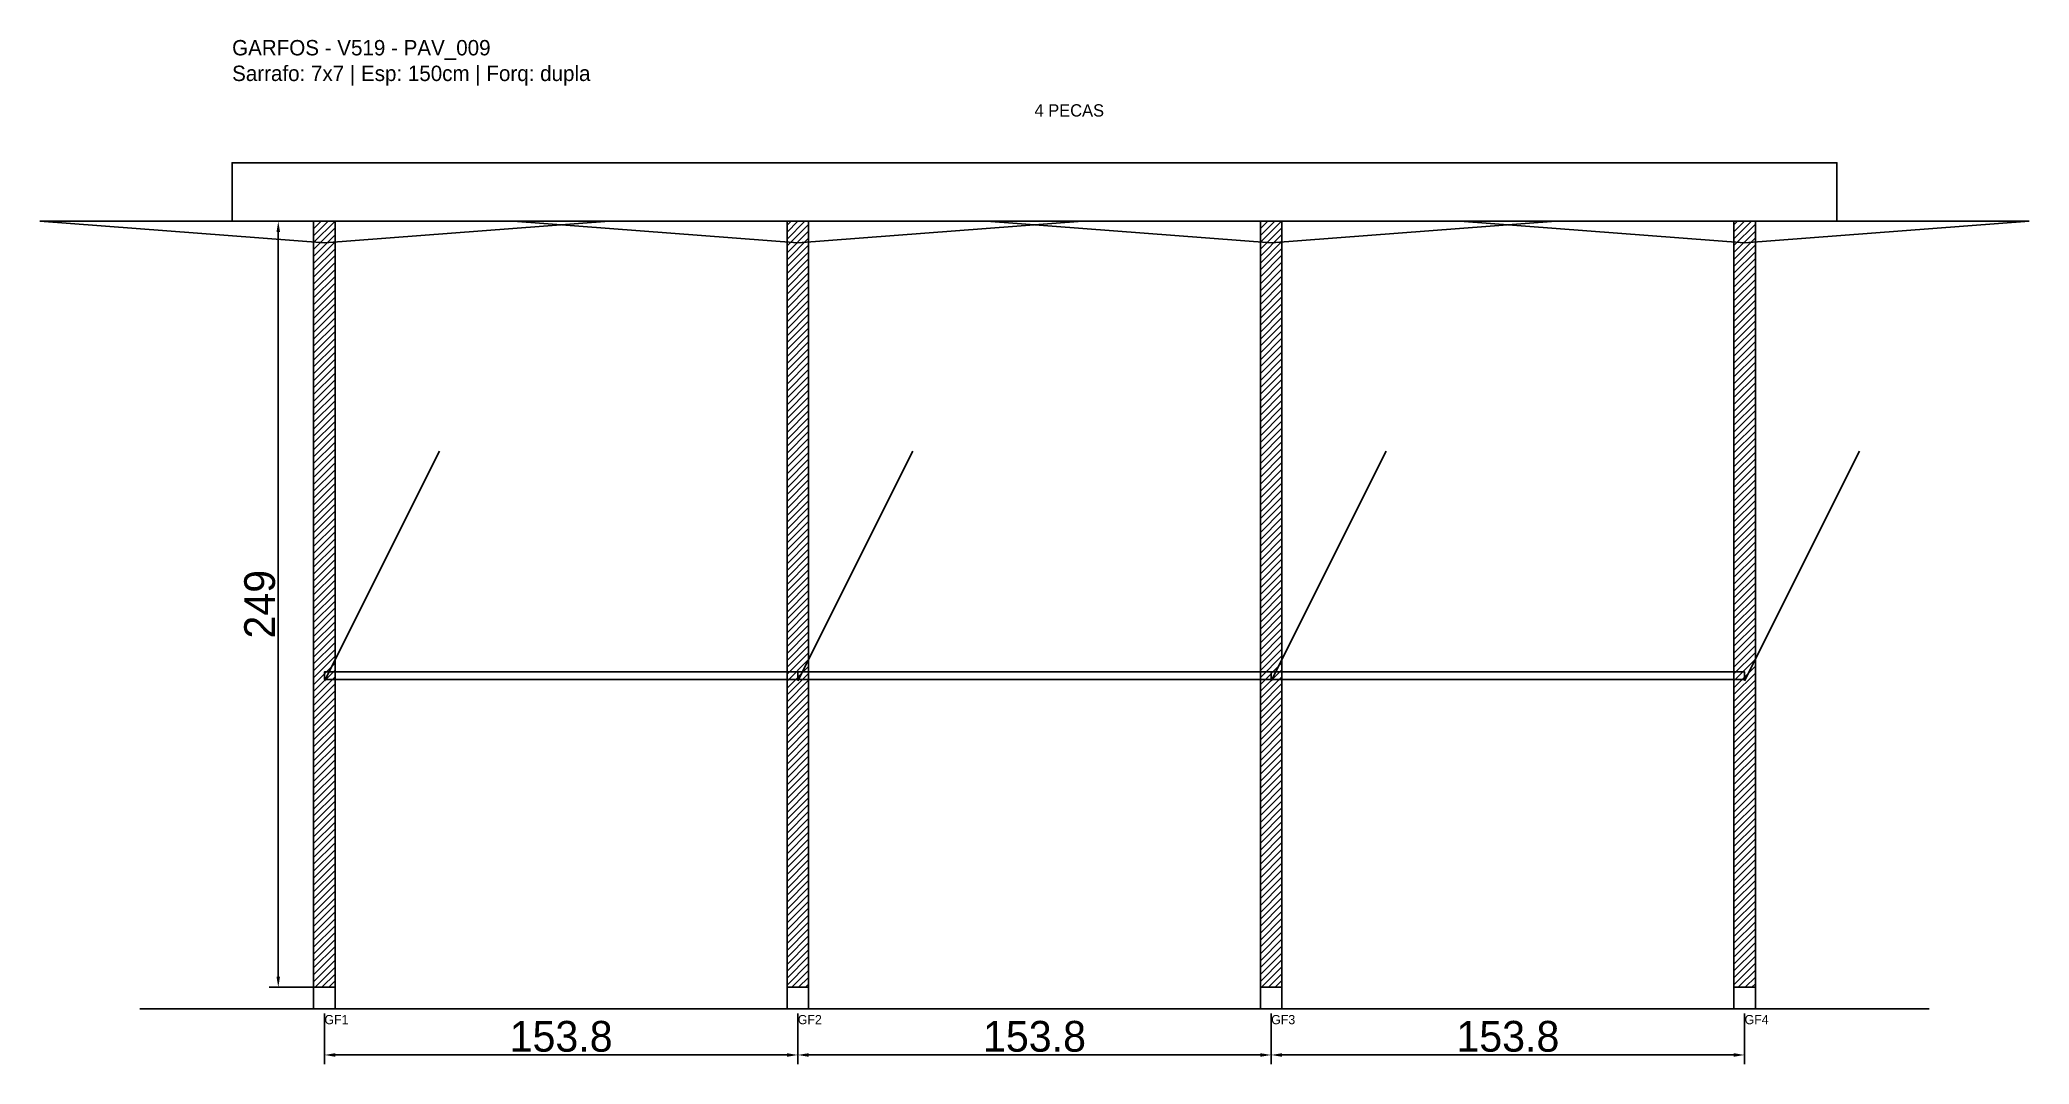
# Model space of a CAD drawing. Header units: metres. Extents: x -62 to 584, y -25 to 308.
import ezdxf

# ---------------------------------------------------------------- set-up
doc = ezdxf.new("R2010")
doc.units = ezdxf.units.M
for name, color, linetype in [('BARRA_ANCORAGEM', 1, 'Continuous'), ('COTA', 241, 'Continuous'), ('GARFOS OK', 3, 'Continuous'), ('NOME DA VIGA', 6, 'Continuous'), ('SARR_7x7', 40, 'Continuous'), ('TIRAS REESCORAMENTO', 252, 'Continuous'), ('VIGAS', 3, 'Continuous')]:
    doc.layers.add(name, color=color, linetype=linetype)
doc.dimstyles.new('EZ DXF', dxfattribs={"dimtxt": 10, "dimasz": 3.5, "dimexe": 3, "dimexo": 1.5, "dimgap": 1, "dimtad": 1, "dimdec": 1, "dimdsep": 46, "dimcen": 2.5, "dimazin": 3, "dimtfac": 1, "dimtmove": 0, "dimatfit": 3})

msp = doc.modelspace()

# ---------------------------------------------------------------- hatches: boundary and pattern name
at = {"layer": 'COTA'}
h = msp.add_hatch(dxfattribs=at)
h.set_pattern_fill('ANSI31', scale=0.5)
h.paths.add_polyline_path([(26.5, 0), (33.5, 0), (33.5, 249), (26.5, 249)])
h = msp.add_hatch(dxfattribs=at)
h.set_pattern_fill('ANSI31', scale=0.5)
h.paths.add_polyline_path([(180.33, 0), (187.33, 0), (187.33, 249), (180.33, 249)])
h = msp.add_hatch(dxfattribs=at)
h.set_pattern_fill('ANSI31', scale=0.5)
h.paths.add_polyline_path([(334.17, 0), (341.17, 0), (341.17, 249), (334.17, 249)])
h = msp.add_hatch(dxfattribs=at)
h.set_pattern_fill('ANSI31', scale=0.5)
h.paths.add_polyline_path([(488, 0), (495, 0), (495, 249), (488, 249)])

# ---------------------------------------------------------------- linework, layer by layer
at = {"layer": 'BARRA_ANCORAGEM'}
for p, q in [((30, 99.6), (67.35, 174.3)), ((183.83, 99.6), (221.18, 174.3)), ((337.67, 99.6), (375.02, 174.3)), ((491.5, 99.6), (528.85, 174.3))]:
    msp.add_line(p, q, dxfattribs=at)
at = {"layer": 'GARFOS OK'}
for p, q in [((30, 242), (-62.5, 249)), ((-62.5, 249), (122.5, 249)), ((30, 242), (122.5, 249)), ((183.83, 242), (91.33, 249)), ((91.33, 249), (276.33, 249)), ((183.83, 242), (276.33, 249)), ((337.67, 242), (245.17, 249)), ((245.17, 249), (430.17, 249)), ((337.67, 242), (430.17, 249)), ((491.5, 242), (399, 249)), ((399, 249), (584, 249)), ((491.5, 242), (584, 249))]:
    msp.add_line(p, q, dxfattribs=at)
at = {"layer": 'GARFOS OK', "linetype": 'CONTINUOUS'}
msp.add_line((-30, -7), (551.5, -7), dxfattribs=at)
at = {"layer": 'GARFOS OK'}
for points in [[(26.5, 0), (33.5, 0), (33.5, 249), (26.5, 249), (26.5, 0)], [(180.33, 0), (187.33, 0), (187.33, 249), (180.33, 249), (180.33, 0)], [(334.17, 0), (341.17, 0), (341.17, 249), (334.17, 249), (334.17, 0)], [(488, 0), (495, 0), (495, 249), (488, 249), (488, 0)]]:
    msp.add_lwpolyline(points, dxfattribs=at)
at = {"layer": 'SARR_7x7'}
for points in [[(26.5, -7), (33.5, -7), (33.5, 0), (26.5, 0), (26.5, -7)], [(180.33, -7), (187.33, -7), (187.33, 0), (180.33, 0), (180.33, -7)], [(334.17, -7), (341.17, -7), (341.17, 0), (334.17, 0), (334.17, -7)], [(488, -7), (495, -7), (495, 0), (488, 0), (488, -7)]]:
    msp.add_lwpolyline(points, dxfattribs=at)
at = {"layer": 'TIRAS REESCORAMENTO'}
for points in [[(30, 100), (183.83, 100), (183.83, 102.5), (30, 102.5), (30, 100)], [(183.83, 100), (337.67, 100), (337.67, 102.5), (183.83, 102.5), (183.83, 100)], [(337.67, 100), (491.5, 100), (491.5, 102.5), (337.67, 102.5), (337.67, 100)]]:
    msp.add_lwpolyline(points, dxfattribs=at)
at = {"layer": 'VIGAS'}
msp.add_lwpolyline([(0, 249), (521.5, 249), (521.5, 268), (0, 268), (0, 249)], dxfattribs=at)

# ---------------------------------------------------------------- texts
at = {"layer": 'NOME DA VIGA'}
for s, height, p in [('4 PECAS', 4, (260.75, 283)), ('GF1', 3, (30, -12)), ('GF2', 3, (183.83, -12)), ('GF3', 3, (337.67, -12)), ('GF4', 3, (491.5, -12))]:
    msp.add_text(s, height=height, dxfattribs=at).set_placement(p)
at = {"layer": 'NOME DA VIGA', "insert": (0, 293), "char_height": 5, "attachment_point": 7}
msp.add_mtext('GARFOS - V519 - PAV_009\\PSarrafo: 7x7 | Esp: 150cm | Forq: dupla', dxfattribs=at)

# ---------------------------------------------------------------- dimensions: what is measured, and where the dimension line sits
at = {"layer": 'COTA'}
msp.add_linear_dim(base=(15, 0), p1=(30, 0), p2=(30, 249), angle=90, dimstyle='EZ DXF', dxfattribs=at).render()
for base, p1, p2 in [((30, -22), (30, -7), (183.83, -7)), ((183.83, -22), (183.83, -7), (337.67, -7)), ((337.67, -22), (337.67, -7), (491.5, -7))]:
    msp.add_linear_dim(base=base, p1=p1, p2=p2, dimstyle='EZ DXF', dxfattribs=at).render()

doc.saveas('drawing.dxf')
